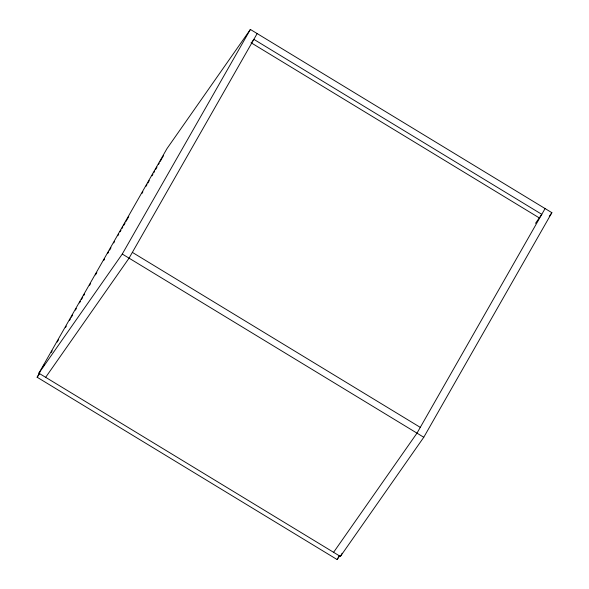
<?xml version="1.0" encoding="UTF-8"?>
<svg xmlns="http://www.w3.org/2000/svg" width="589" height="589" viewBox="0 0 589 589"><rect width="100%" height="100%" fill="white"/><g stroke="black" fill="none" stroke-linecap="round" stroke-linejoin="round"><path stroke-width="0.88" d="M38.874 373.198L166.974 148.619L250.377 29.45L551.871 212.681L423.771 437.266L340.376 556.436L38.874 373.198L122.276 254.036L250.377 29.45M339.617 555.972L337.122 559.55L37.129 377.232L39.861 372.439M43.056 366.844L44.425 364.444M51.258 352.458L52.171 350.86M57.185 342.069L58.554 339.669M65.394 327.683L66.307 326.085M69.495 320.49L70.408 318.892M71.321 317.294L72.69 314.894M75.421 310.101L76.334 308.503M79.522 302.908L80.435 301.31M81.348 299.705L82.718 297.312M83.631 295.715L84.536 294.117M89.557 285.319L90.463 283.721M95.477 274.93L96.846 272.538M103.686 260.544L104.599 258.946M107.787 253.351L108.7 251.753M109.613 250.156L110.982 247.755M113.714 242.962L114.627 241.365M117.815 235.769L118.728 234.172M120.097 231.772L121.01 230.174M121.923 228.576L122.836 226.979M123.742 225.381L125.111 222.981M126.024 221.383L128.755 216.59M141.978 193.413L142.891 191.815M146.079 186.22L146.992 184.622M147.905 183.024L149.275 180.624M152.006 175.831L152.919 174.234M153.744 172.783L154.627 171.237M155.511 169.691L157.02 167.04M158.389 164.64L159.302 163.043M160.215 161.445L161.695 158.846M162.034 158.242L163.462 155.746M257.157 33.573L129.057 258.159L45.662 377.321M337.122 559.55L339.397 555.552M340.376 556.436L342.194 553.233M545.09 208.558L416.99 433.143L333.588 552.313M251.245 43.093L253.866 39.345L541.792 214.337L535.497 223.327M37.129 377.232L39.632 373.662M549.25 216.428L551.871 212.681M251.083 42.754L539.568 218.077M132.356 252.379L420.281 427.371M122.276 254.036L423.771 437.266"/></g></svg>
